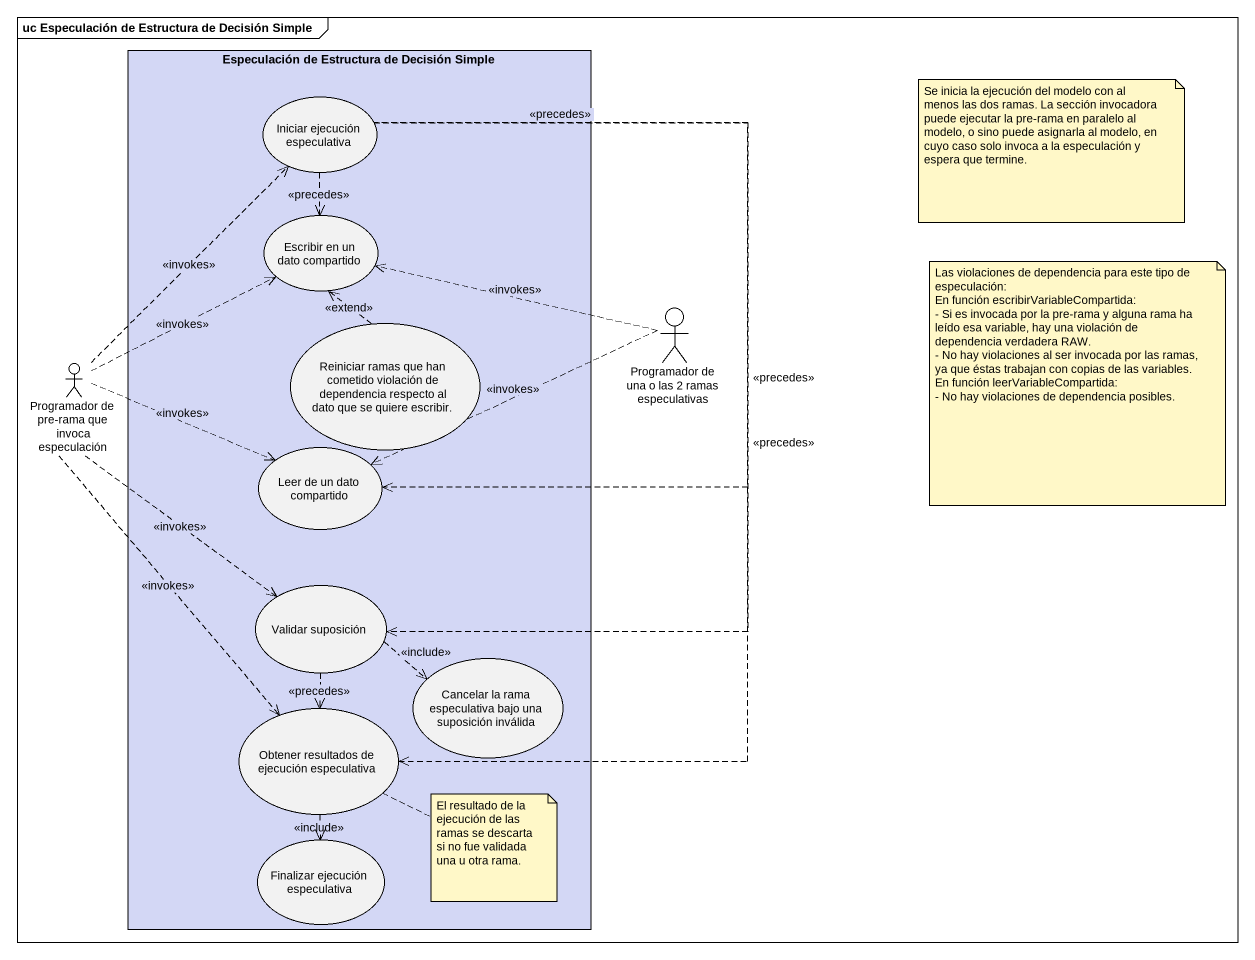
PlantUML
@startuml
mainframe uc Especulación de Estructura de Decisión Simple
rectangle "Especulación de Estructura de Decisión Simple" as Especulación_de_Estructura #D3D7F5 {
  usecase "Iniciar ejecución especulativa" as Iniciar_ejecución
  usecase "Escribir en un dato compartido" as Escribir_en_un_dato
  usecase "Reiniciar ramas que han cometido violación de dependencia respecto al dato que se quiere escribir." as Reiniciar_ramas_que_han
  usecase "Leer de un dato compartido" as Leer_de_un_dato_compartido
  usecase "Validar suposición" as Validar_suposición
  usecase "Cancelar la rama especulativa bajo una suposición inválida" as Cancelar_la_rama
  usecase "Obtener resultados de ejecución especulativa" as Obtener_resultados_de
  usecase "Finalizar ejecución especulativa" as Finalizar_ejecución
}
actor "Programador de una o las 2 ramas especulativas" as Programador_de_una_o_las_2
actor "Programador de pre-rama que invoca especulación" as Programador_de_pre_rama_que
Iniciar_ejecución ..> Leer_de_un_dato_compartido : <<precedes>>
Iniciar_ejecución ..> Validar_suposición : <<precedes>>
Escribir_en_un_dato <.up. Iniciar_ejecución : <<precedes>>
Reiniciar_ramas_que_han .up.> Escribir_en_un_dato : <<extend>>
Programador_de_una_o_las_2 .left.> Escribir_en_un_dato : <<invokes>>
Programador_de_una_o_las_2 .left.> Leer_de_un_dato_compartido : <<invokes>>
Programador_de_pre_rama_que .up.> Iniciar_ejecución : <<invokes>>
Programador_de_pre_rama_que .up.> Escribir_en_un_dato : <<invokes>>
Programador_de_pre_rama_que .right.> Leer_de_un_dato_compartido : <<invokes>>
Programador_de_pre_rama_que ..> Validar_suposición : <<invokes>>
Programador_de_pre_rama_que ..> Obtener_resultados_de : <<invokes>>
Validar_suposición .right.> Cancelar_la_rama : <<include>>
Validar_suposición ..> Obtener_resultados_de : <<precedes>>
Obtener_resultados_de <.up. Iniciar_ejecución : <<precedes>>
Obtener_resultados_de ..> Finalizar_ejecución : <<include>>
note as N1
  Se inicia la ejecución del modelo con al menos las dos ramas. La sección invocadora puede ejecutar la pre-rama en paralelo al modelo, o sino puede asignarla al modelo, en cuyo caso solo invoca a la especulación y espera que termine.
end note
note as N2
  Las violaciones de dependencia para este tipo de especulación:
  En función escribirVariableCompartida:
  - Si es invocada por la pre-rama y alguna rama ha leído esa variable, hay una violación de dependencia verdadera RAW.
  - No hay violaciones al ser invocada por las ramas, ya que éstas trabajan con copias de las variables.
  En función leerVariableCompartida:
  - No hay violaciones de dependencia posibles.
end note
note right of Obtener_resultados_de : El resultado de la ejecución de las ramas se descarta si no fue validada una u otra rama.
@enduml
